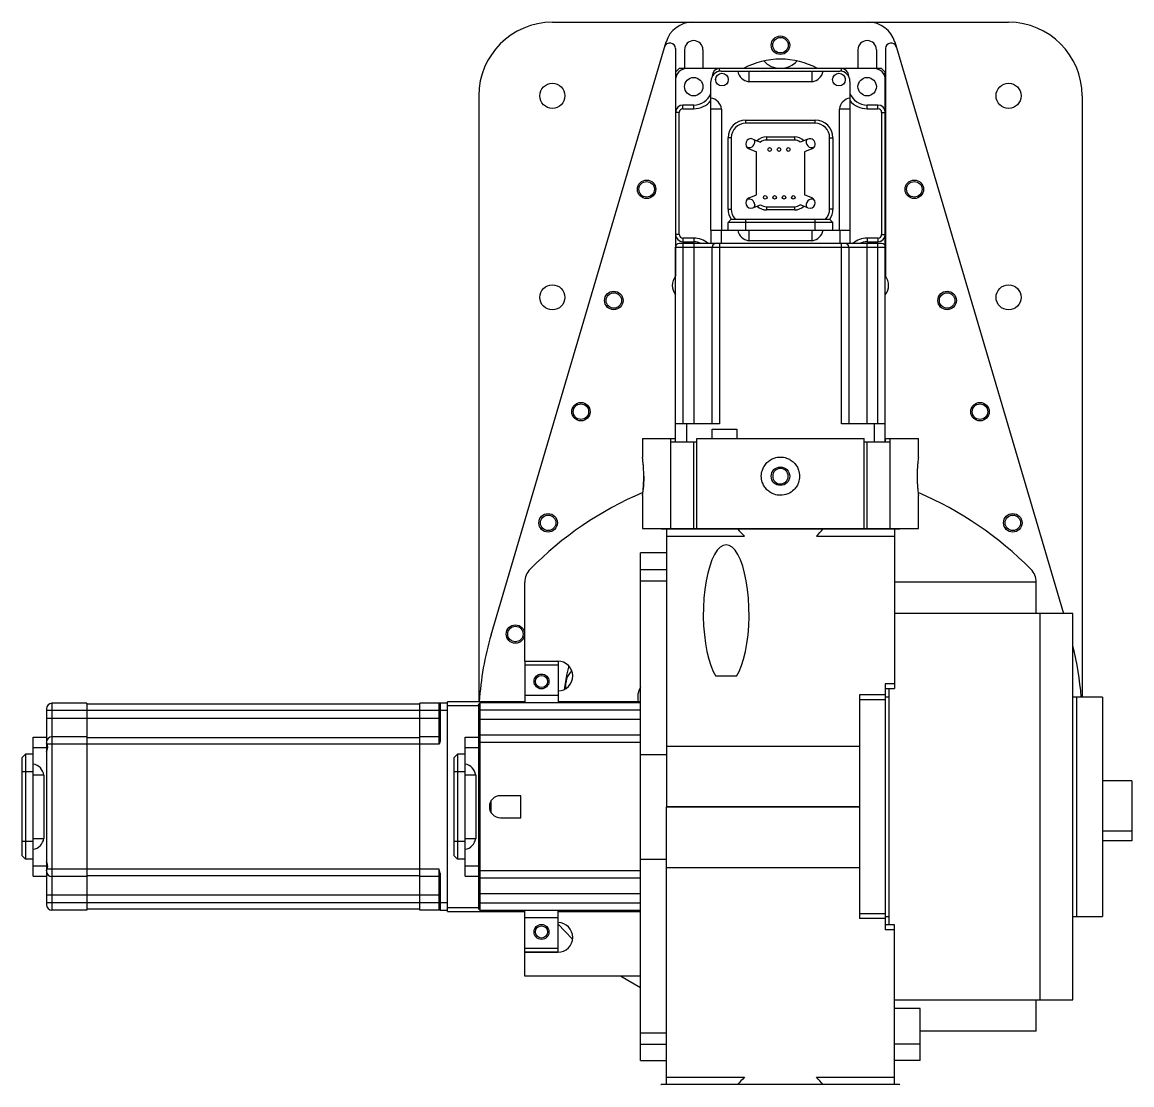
# Model space of a CAD drawing. Header units: millimetres. Extents: x -261 to 41, y -898 to -44.
# Drawn here: x -261 to 40.6, y -333.1 to -44.4 of the extents above; entities that cross this region are included whole.
import ezdxf

# ---------------------------------------------------------------- set-up
doc = ezdxf.new("R2010")
doc.units = ezdxf.units.MM

msp = doc.modelspace()

# ---------------------------------------------------------------- linework, layer by layer
at = {"color": 7, "linetype": 'Continuous', "lineweight": 25}
for p, q in [((-116.9, -44.41), (7.1, -44.41)), ((-133.54, -210.82), (-85.98, -49.78)), ((-23.82, -49.78), (22.04, -205.05)), ((-83.45, -51.58), (-83.45, -113.42)), ((-80.98, -51.92), (-80.98, -56.99)), ((-75.96, -51.92), (-75.96, -56.99)), ((-33.84, -51.92), (-33.84, -56.99)), ((-28.82, -51.92), (-28.82, -56.99)), ((-26.35, -51.58), (-26.35, -113.42)), ((-83.4, -57.99), (-82.4, -56.99)), ((-27.4, -56.99), (-82.4, -56.99)), ((-71.47, -57.73), (-71.47, -56.99)), ((-38.33, -57.73), (-38.33, -56.99)), ((-27.4, -56.99), (-26.4, -57.99)), ((-83.4, -57.99), (-83.4, -105.49)), ((-73.47, -58.99), (-73.47, -59.17)), ((-73.36, -58.99), (-73.47, -58.99)), ((-72.47, -60.37), (-72.47, -59.61)), ((-71, -57.69), (-38.8, -57.69)), ((-63.5, -57.69), (-63.5, -60.57)), ((-46.3, -60.57), (-46.3, -57.69)), ((-37.33, -59.61), (-37.33, -60.37)), ((-36.44, -58.99), (-36.33, -58.99)), ((-36.33, -59.17), (-36.33, -58.99)), ((-26.4, -112.99), (-26.4, -57.99)), ((-73.8, -100.9), (-73.8, -60.49)), ((-46.3, -60.57), (-63.5, -60.57)), ((-36, -60.49), (-36, -104.5)), ((-136.9, -64.41), (-136.9, -229.05)), ((27.1, -64.41), (27.1, -227.75)), ((-82.4, -68.92), (-83.4, -68.92)), ((-82.4, -102.06), (-82.4, -68.92)), ((-81.4, -67.92), (-81.4, -66.92)), ((-78.47, -66.92), (-81.4, -66.92)), ((-81.4, -67.92), (-78.47, -67.92)), ((-78.47, -67.92), (-78.47, -66.92)), ((-70.92, -67.99), (-73.8, -67.99)), ((-70.92, -67.99), (-70.92, -100.9)), ((-38.88, -100.9), (-38.88, -67.99)), ((-36, -67.99), (-38.88, -67.99)), ((-31.33, -67.92), (-31.33, -66.92)), ((-28.4, -66.92), (-31.33, -66.92)), ((-31.33, -67.92), (-28.4, -67.92)), ((-28.4, -67.92), (-28.4, -66.92)), ((-27.4, -68.92), (-27.4, -102.06)), ((-27.4, -68.92), (-26.4, -68.92)), ((-64.35, -71.87), (-64.35, -70.99)), ((-64.35, -70.99), (-45.45, -70.99)), ((-45.45, -71.87), (-64.35, -71.87)), ((-45.45, -71.87), (-45.45, -70.99)), ((-68.27, -75.79), (-69.15, -75.79)), ((-69.15, -95.19), (-69.15, -75.79)), ((-68.27, -75.79), (-68.27, -95.19)), ((-62.37, -76.14), (-60.3, -76.96)), ((-58.71, -75.56), (-58.71, -76.44)), ((-58.71, -75.56), (-51.09, -75.56)), ((-51.09, -76.44), (-58.71, -76.44)), ((-51.09, -75.56), (-51.09, -76.44)), ((-47.43, -76.14), (-49.5, -76.96)), ((-41.53, -95.19), (-41.53, -75.79)), ((-41.53, -75.79), (-40.65, -75.79)), ((-40.65, -75.79), (-40.65, -95.19)), ((-63.43, -78.84), (-61.41, -79.63)), ((-61.41, -91.34), (-61.41, -79.63)), ((-46.37, -78.84), (-48.39, -79.63)), ((-48.39, -79.63), (-48.39, -91.34)), ((-63.43, -92.14), (-61.41, -91.34)), ((-46.37, -92.14), (-48.39, -91.34)), ((-69.15, -95.19), (-68.27, -95.19)), ((-62.37, -94.84), (-60.3, -94.02)), ((-58.71, -94.54), (-58.71, -95.42)), ((-58.71, -94.54), (-51.09, -94.54)), ((-51.09, -95.42), (-58.71, -95.42)), ((-51.09, -94.54), (-51.09, -95.42)), ((-47.43, -94.84), (-49.5, -94.02)), ((-40.65, -95.19), (-41.53, -95.19)), ((-69.15, -98.78), (-68.27, -97.9)), ((-69.15, -100.9), (-69.15, -98.78)), ((-40.65, -98.78), (-69.15, -98.78)), ((-68.27, -97.9), (-41.53, -97.9)), ((-64.35, -100.9), (-64.35, -97.9)), ((-45.45, -100.9), (-45.45, -97.9)), ((-40.65, -98.78), (-41.53, -97.9)), ((-40.65, -100.9), (-40.65, -98.78)), ((-82.4, -102.06), (-83.4, -102.06)), ((-73.8, -100.9), (-36, -100.9)), ((-73.8, -100.9), (-73.8, -104.5)), ((-71, -100.9), (-71, -104.5)), ((-63.5, -100.9), (-63.5, -103.78)), ((-46.3, -103.78), (-46.3, -100.9)), ((-38.8, -100.9), (-38.8, -104.5)), ((-36, -100.9), (-36, -104.5)), ((-27.4, -102.06), (-26.4, -102.06)), ((-83.4, -158.5), (-83.4, -105.5)), ((-83.4, -105.5), (-26.4, -105.5)), ((-27.4, -104.5), (-82.4, -104.5)), ((-78.47, -103.06), (-81.4, -103.06)), ((-81.4, -103.06), (-81.4, -104.06)), ((-81.4, -104.06), (-78.47, -104.06)), ((-81.4, -104.5), (-81.4, -153.5)), ((-78.47, -103.06), (-78.47, -104.06)), ((-78.47, -104.5), (-78.47, -153.5)), ((-73.47, -153.5), (-73.47, -105.5)), ((-71.47, -104.5), (-71.47, -153.5)), ((-46.3, -103.78), (-63.5, -103.78)), ((-38.33, -153.5), (-38.33, -104.5)), ((-36.33, -105.5), (-36.33, -153.5)), ((-36, -102.99), (-36, -102.99)), ((-28.4, -103.06), (-31.33, -103.06)), ((-31.33, -103.06), (-31.33, -104.06)), ((-31.33, -104.06), (-28.4, -104.06)), ((-31.33, -153.5), (-31.33, -104.5)), ((-28.4, -103.06), (-28.4, -104.06)), ((-28.4, -153.5), (-28.4, -104.5)), ((-26.4, -158.5), (-26.4, -105.5)), ((-26.4, -112.99), (-26.4, -112.99)), ((-71.47, -153.5), (-83.4, -153.5)), ((-80.4, -153.5), (-80.4, -158.5)), ((-26.4, -153.5), (-38.33, -153.5)), ((-29.4, -153.5), (-29.4, -158.5)), ((-73.47, -155), (-66.77, -155)), ((-73.47, -157.5), (-73.47, -155)), ((-66.77, -155), (-66.77, -157.5)), ((-92.4, -157.5), (-92.4, -162.55)), ((-92.4, -157.5), (-83.45, -157.5)), ((-84.72, -182), (-84.72, -157.5)), ((-77.64, -158.5), (-84.72, -158.5)), ((-83.45, -158.5), (-83.45, -157.5)), ((-78.47, -182), (-78.47, -158.5)), ((-77.64, -182), (-77.64, -157.5)), ((-77.64, -157.5), (-32.16, -157.5)), ((-32.16, -182), (-32.16, -157.5)), ((-25.08, -158.5), (-32.16, -158.5)), ((-31.33, -182), (-31.33, -158.5)), ((-26.35, -157.5), (-17.4, -157.5)), ((-26.35, -158.5), (-26.35, -157.5)), ((-25.08, -182), (-25.08, -157.5)), ((-17.4, -162.55), (-17.4, -157.5)), ((-92.4, -172.95), (-92.4, -182)), ((-17.4, -182), (-17.4, -172.95)), ((-92.4, -182), (-17.4, -182)), ((-87.3, -182.05), (-22.5, -182.05)), ((-85.9, -182.05), (-85.9, -257.52)), ((-23.9, -182.05), (-23.9, -225.46)), ((-85.9, -184.05), (-64.66, -184.05)), ((-45.14, -184.05), (-23.9, -184.05)), ((-85.9, -188.61), (-92.9, -188.61)), ((-92.9, -326.54), (-92.9, -188.61)), ((-92.9, -193.09), (-85.9, -193.09)), ((-124.4, -218), (-124.4, -196.55)), ((-92.9, -196.2), (-85.9, -196.2)), ((14.6, -196.55), (-23.9, -196.55)), ((14.6, -205.05), (14.6, -196.55)), ((24.6, -205.05), (-23.9, -205.05)), ((15.6, -205.05), (15.6, -310.05)), ((24.6, -310.05), (24.6, -205.05)), ((-124.4, -218), (-115.4, -218)), ((-124.35, -218.05), (-124.35, -229.35)), ((-115.35, -218.05), (-124.35, -218.05)), ((-115.35, -218.05), (-124.35, -218.05)), ((-115.35, -219.05), (-124.35, -219.05)), ((-115.29, -218), (-115.35, -218.21)), ((-115.35, -218.05), (-115.35, -229.35)), ((-66.87, -222.05), (-72.43, -222.05)), ((-23.9, -224.14), (-26.4, -224.14)), ((-26.4, -224.14), (-26.4, -290.96)), ((-26.4, -225.46), (-23.9, -225.46)), ((-25.4, -225.46), (-25.4, -289.64)), ((-124.35, -229.05), (-145.4, -229.05)), ((-145.4, -286.05), (-145.4, -229.05)), ((-125.4, -229.35), (-125.4, -229.05)), ((-115.35, -227.34), (-124.35, -227.34)), ((-92.9, -229.05), (-115.35, -229.05)), ((-33.4, -227.14), (-33.4, -287.96)), ((-26.4, -227.14), (-33.4, -227.14)), ((-33.4, -228.45), (-26.4, -228.45)), ((-25.4, -227.75), (-26.4, -227.75)), ((25.6, -227.75), (24.6, -227.75)), ((32.6, -227.75), (25.6, -227.75)), ((25.6, -227.75), (25.6, -287.34)), ((32.6, -227.75), (32.6, -287.34)), ((-254.4, -230.95), (-254.4, -284.15)), ((-145.4, -231.45), (-254.4, -231.45)), ((-252.9, -229.45), (-252.9, -285.65)), ((-243.4, -229.45), (-252.9, -229.45)), ((-243.4, -229.45), (-243.4, -285.65)), ((-152.9, -229.7), (-243.4, -229.7)), ((-145.4, -229.45), (-152.9, -229.45)), ((-152.9, -285.65), (-152.9, -229.45)), ((-147.65, -240.55), (-147.65, -229.45)), ((-147.4, -229.45), (-147.4, -239.52)), ((-145.4, -230.05), (-137, -230.05)), ((-137, -229.85), (-136.5, -229.35)), ((-137, -229.85), (-137, -285.25)), ((-92.9, -231.35), (-137, -231.35)), ((-136.5, -285.75), (-136.5, -229.35)), ((-92.9, -229.35), (-136.5, -229.35)), ((-147.4, -233.55), (-254.4, -233.55)), ((-92.9, -233.85), (-137, -233.85)), ((-137, -238.6), (-136.5, -238.1)), ((-92.9, -238.1), (-136.5, -238.1)), ((-258, -238.65), (-254.4, -238.65)), ((-258, -276.45), (-258, -238.65)), ((-147.65, -240.55), (-254.27, -240.55)), ((-243.4, -238.55), (-252.9, -238.55)), ((-152.9, -238.8), (-243.4, -238.8)), ((-147.65, -238.55), (-152.9, -238.55)), ((-140.6, -238.65), (-137, -238.65)), ((-140.6, -276.45), (-140.6, -238.65)), ((-92.9, -240.1), (-137, -240.1)), ((-85.9, -241.07), (-33.4, -241.07)), ((-260.12, -243.3), (-261, -244.18)), ((-261, -270.92), (-261, -244.18)), ((-258, -243.3), (-260.12, -243.3)), ((-260.12, -243.3), (-260.12, -271.8)), ((-258, -241.45), (-254.4, -241.45)), ((-142.72, -243.3), (-143.6, -244.18)), ((-143.6, -270.92), (-143.6, -244.18)), ((-140.6, -243.3), (-142.72, -243.3)), ((-142.72, -243.3), (-142.72, -271.8)), ((-140.6, -241.45), (-137, -241.45)), ((-92.9, -243.36), (-85.9, -243.36)), ((-258, -248.1), (-261, -248.1)), ((-255.12, -248.95), (-258, -248.95)), ((-255.12, -248.95), (-255.12, -266.15)), ((-140.6, -248.1), (-143.6, -248.1)), ((-137.72, -248.95), (-140.6, -248.95)), ((-137.72, -248.95), (-137.72, -266.15)), ((40.6, -250.55), (32.6, -250.55)), ((40.6, -250.55), (40.6, -266.85)), ((-133.5, -259.21), (-133.5, -255.89)), ((-125.5, -254.55), (-131, -254.55)), ((-125.5, -260.55), (-125.5, -254.55)), ((-85.9, -257.52), (-33.4, -257.52)), ((-85.9, -333.05), (-85.9, -257.57)), ((-85.9, -257.57), (-33.4, -257.57)), ((-83.4, -257.52), (-83.4, -257.57)), ((-82.4, -257.57), (-82.4, -257.52)), ((-74.91, -257.52), (-74.91, -257.57)), ((-34.89, -257.57), (-34.89, -257.52)), ((-131, -260.55), (-125.5, -260.55)), ((32.6, -264.09), (40.6, -264.09)), ((-258, -267), (-261, -267)), ((-258, -266.15), (-255.12, -266.15)), ((-140.6, -267), (-143.6, -267)), ((-140.6, -266.15), (-137.72, -266.15)), ((40.6, -266.85), (32.6, -266.85)), ((-260.12, -271.8), (-261, -270.92)), ((-142.72, -271.8), (-143.6, -270.92)), ((-258, -271.8), (-260.12, -271.8)), ((-258, -273.65), (-254.4, -273.65)), ((-140.6, -271.8), (-142.72, -271.8)), ((-140.6, -273.65), (-137, -273.65)), ((-92.9, -271.79), (-85.9, -271.79)), ((-85.9, -274.02), (-33.4, -274.02)), ((-258, -276.45), (-254.4, -276.45)), ((-147.65, -274.55), (-254.27, -274.55)), ((-243.4, -276.55), (-252.9, -276.55)), ((-152.9, -276.3), (-243.4, -276.3)), ((-147.65, -276.55), (-152.9, -276.55)), ((-147.4, -275.58), (-147.65, -274.55)), ((-147.65, -285.65), (-147.65, -274.55)), ((-147.4, -275.58), (-147.4, -285.65)), ((-140.6, -276.45), (-137, -276.45)), ((-92.9, -275), (-137, -275)), ((-137, -276.5), (-136.5, -277)), ((-92.9, -277), (-136.5, -277)), ((-147.4, -281.55), (-254.4, -281.55)), ((-92.9, -281.25), (-137, -281.25)), ((-145.4, -283.65), (-254.4, -283.65)), ((-243.4, -285.65), (-252.9, -285.65)), ((-152.9, -285.4), (-243.4, -285.4)), ((-147.65, -285.65), (-152.9, -285.65)), ((-147.4, -285.65), (-145.4, -285.65)), ((-137, -285.05), (-145.4, -285.05)), ((-145.4, -286.05), (-124.35, -286.05)), ((-92.9, -283.75), (-137, -283.75)), ((-137, -285.25), (-136.5, -285.75)), ((-92.9, -285.75), (-136.5, -285.75)), ((-125.4, -286.05), (-125.4, -285.75)), ((-124.35, -297.05), (-124.35, -285.75)), ((-115.35, -297.05), (-115.35, -285.75)), ((-115.35, -286.05), (-92.9, -286.05)), ((-115.35, -287.76), (-124.35, -287.76)), ((-26.4, -286.64), (-33.4, -286.64)), ((-26.4, -287.96), (-33.4, -287.96)), ((-26.4, -287.34), (-25.4, -287.34)), ((24.6, -287.34), (25.6, -287.34)), ((25.6, -287.34), (32.6, -287.34)), ((-23.9, -289.64), (-26.4, -289.64)), ((-23.9, -290.96), (-26.4, -290.96)), ((-23.9, -333.05), (-23.9, -289.64)), ((-124.4, -303.55), (-124.4, -297.1)), ((-124.4, -297.1), (-115.4, -297.1)), ((-115.35, -296.05), (-124.35, -296.05)), ((-115.35, -297.05), (-124.35, -297.05)), ((-115.35, -297.05), (-124.35, -297.05)), ((-92.9, -303.55), (-124.4, -303.55)), ((-23.9, -310.05), (24.6, -310.05)), ((14.6, -318.55), (14.6, -310.05)), ((-16.9, -312.38), (-23.9, -312.38)), ((-16.9, -326.54), (-16.9, -312.38)), ((-92.9, -318.95), (-85.9, -318.95)), ((14.6, -318.55), (-16.9, -318.55)), ((-92.9, -322.06), (-85.9, -322.06)), ((-16.9, -322.06), (-23.9, -322.06)), ((-92.9, -326.54), (-85.9, -326.54)), ((-16.9, -326.54), (-23.9, -326.54)), ((-85.9, -331.05), (-64.66, -331.05)), ((-45.14, -331.05), (-23.9, -331.05)), ((-22.5, -333.05), (-87.3, -333.05))]:
    msp.add_line(p, q, dxfattribs=at)
at = {"color": 7, "linetype": 'Continuous', "lineweight": 25, "flags": 128}
for points in [[(-62.1, -76.25), (-62.01, -76.41), (-61.9, -76.99)], [(-61.9, -93.99), (-62.01, -94.56), (-62.1, -94.73)], [(-66.87, -222.05), (-66.15, -220.78), (-65.5, -219.22), (-64.92, -217.42), (-64.42, -215.4), (-64.02, -213.2), (-63.72, -210.85), (-63.52, -208.4), (-63.43, -205.9), (-63.46, -203.38), (-63.6, -200.89), (-63.84, -198.49), (-64.19, -196.2), (-64.64, -194.07), (-65.17, -192.15), (-65.79, -190.46), (-66.48, -189.03), (-67.22, -187.89), (-68, -187.06), (-68.82, -186.56), (-69.65, -186.39), (-70.48, -186.56), (-71.3, -187.06), (-72.08, -187.89), (-72.83, -189.03), (-73.51, -190.46), (-74.13, -192.15), (-74.66, -194.07), (-75.11, -196.2), (-75.46, -198.49), (-75.7, -200.89), (-75.84, -203.38), (-75.87, -205.9), (-75.78, -208.4), (-75.58, -210.85), (-75.28, -213.2), (-74.88, -215.4), (-74.38, -217.42), (-73.8, -219.22), (-73.15, -220.78), (-72.43, -222.05)], [(-112.41, -219.31), (-112.93, -221.48), (-113.68, -225.72)], [(-111.38, -293.5), (-113.51, -291.4), (-115.35, -289.45)], [(-92.9, -306.71), (-96.41, -304.76), (-98.42, -303.55)]]:
    msp.add_lwpolyline(points, dxfattribs=at)
at = {"color": 7, "linetype": 'Continuous', "lineweight": 25}
for centre, radius in [((-54.9, -50.66), 2.51), ((-54.9, -50.66), 2.1), ((-78.47, -61.92), 2.5), ((-70.8, -59.99), 1.71), ((-39, -59.99), 1.71), ((-31.33, -61.92), 2.5), ((-116.9, -64.41), 3.4), ((7.1, -64.41), 3.4), ((-57.84, -78.99), 0.5), ((-55.3, -78.99), 0.5), ((-52.76, -78.99), 0.5), ((-91.28, -89.8), 2.51), ((-18.52, -89.8), 2.51), ((-91.28, -89.8), 2.1), ((-18.52, -89.8), 2.1), ((-59.02, -91.99), 0.5), ((-56.48, -91.99), 0.5), ((-53.94, -91.99), 0.5), ((-51.4, -91.99), 0.5), ((-116.9, -119.16), 3.4), ((-100.2, -120.01), 2.51), ((-9.6, -120.01), 2.51), ((7.1, -119.16), 3.4), ((-100.2, -120.01), 2.1), ((-9.6, -120.01), 2.1), ((-109.13, -150.22), 2.51), ((-0.67, -150.22), 2.51), ((-109.13, -150.22), 2.1), ((-0.67, -150.22), 2.1), ((-54.9, -167.75), 2.51), ((-118.05, -180.42), 2.51), ((8.25, -180.42), 2.51), ((-118.05, -180.42), 2.1), ((8.25, -180.42), 2.1), ((-126.94, -210.64), 2.51), ((-126.94, -210.64), 2.1), ((-119.85, -223.52), 2.02), ((-119.85, -223.52), 1.65), ((-119.85, -291.57), 2.03), ((-119.85, -291.57), 1.65)]:
    msp.add_circle(centre, radius, dxfattribs=at)
for centre, radius, start, end in [((-116.9, -64.41), 20, 90, 180), ((-78.79, -51.91), 7.5, 90, 163.5468), ((-31.01, -51.91), 7.5, 16.4532, 90), ((7.1, -64.41), 20, 0, 90), ((-84.95, -51.58), 1.5, 0, 163.5468), ((-78.47, -51.92), 2.51, 0, 180), ((-31.33, -51.92), 2.51, 0, 180), ((-24.85, -51.58), 1.5, 16.4532, 180), ((-80.4, -59.99), 3, 90, 180), ((-71.47, -58.99), 2, 90, 180), ((-54.9, -75.49), 21.05, 61.5051, 118.4949), ((-54.9, -50.66), 6.25, 223.2317, 316.7683), ((-38.33, -58.99), 2, 0, 90), ((-29.4, -59.99), 3, 0, 90), ((-71, -60.49), 2.8, 90, 180), ((-63.07, -57.14), 3.46, 189.1519, 262.7806), ((-46.74, -57.14), 3.46, 277.2194, 350.8481), ((-38.8, -60.49), 2.8, 0, 90), ((-78.47, -61.92), 5, 270, 339.0672), ((-78.47, -61.92), 6, 270, 321.1082), ((-74.35, -68.42), 3.46, 7.2194, 80.8481), ((-35.45, -68.42), 3.46, 99.1519, 172.7806), ((-31.33, -61.92), 5, 200.9328, 270), ((-31.33, -61.92), 6, 218.8918, 270), ((-81.4, -68.92), 2, 90, 180), ((-81.4, -68.92), 1, 90, 180), ((-28.4, -68.92), 2, 0, 90), ((-28.4, -68.92), 1, 0, 90), ((-64.35, -75.79), 4.8, 90, 180), ((-64.35, -75.79), 3.92, 90, 180), ((-45.45, -75.79), 4.8, 360, 90), ((-45.45, -75.79), 3.92, 0, 90), ((-62.9, -77.49), 1.45, 68.5057, 248.5057), ((-63.4, -76.99), 1.5, 242.7723, 360), ((-58.71, -79.14), 3.58, 90, 134.633), ((-58.71, -79.14), 2.7, 90, 126.0236), ((-51.09, -79.14), 3.58, 45.367, 90), ((-51.09, -79.14), 2.7, 53.9764, 90), ((-46.4, -76.99), 1.5, 150.357, 297.2277), ((-46.9, -77.49), 1.45, 291.4943, 111.4943), ((-62.9, -93.49), 1.45, 111.4943, 291.4943), ((-63.4, -93.99), 1.5, 0, 117.2277), ((-46.4, -93.99), 1.5, 62.7723, 209.643), ((-46.9, -93.49), 1.45, 248.5057, 68.5057), ((-64.35, -95.19), 4.8, 180, 214.7563), ((-64.35, -95.19), 3.92, 180, 223.775), ((-58.71, -91.84), 3.58, 225.367, 270), ((-58.71, -91.84), 2.7, 233.9764, 270), ((-51.09, -91.84), 2.7, 270, 306.0236), ((-51.09, -91.84), 3.58, 270, 314.633), ((-45.45, -95.19), 3.92, 316.225, 0), ((-45.45, -95.19), 4.8, 325.2432, 360), ((-81.4, -102.06), 2, 180, 270), ((-81.4, -102.06), 1, 180, 270), ((-63.07, -100.35), 3.46, 189.1519, 262.7806), ((-46.74, -100.35), 3.46, 277.2194, 350.8481), ((-28.4, -102.06), 1, 270, 0), ((-28.4, -102.06), 2, 270, 0), ((-82.4, -105.5), 1, 90, 180), ((-78.47, -109.06), 6, 49.4642, 90), ((-78.47, -109.06), 5, 65.7832, 90), ((-72.47, -105.5), 1, 90, 180), ((-37.33, -105.5), 1, 360, 90), ((-31.33, -109.06), 6, 90, 130.5358), ((-31.33, -109.06), 5, 90, 114.2168), ((-27.4, -105.5), 1, 0, 90), ((-80.31, -115.9), 4, 141.6275, 219.5113), ((-29.49, -115.9), 4, 320.4873, 38.3725), ((-54.9, -260.09), 95.54, 113.0711, 135.4288), ((-54.9, -260.09), 95.54, 44.5712, 66.9143), ((-87.3, -181.95), 0.1, 210, 270), ((-45.43, -163.95), 27.82, 220.5973, 226.2726), ((-64.37, -163.95), 27.82, 313.7274, 319.4027), ((-22.5, -181.95), 0.1, 270, 330), ((-119.4, -196.55), 5, 135.4288, 180), ((9.6, -196.55), 5, 0, 44.5712), ((-54.9, -234.05), 82, 163.5468, 176.5042), ((-54.9, -234.05), 82, 4.4035, 14.1844), ((-115.4, -222.05), 4.05, 270.7074, 90), ((-106.87, -224.88), 6.47, 137.6135, 185.5992), ((-88.09, -227.9), 5.61, 149.0852, 191.8283), ((-252.9, -230.95), 1.5, 90, 180), ((-252.9, -240.05), 1.5, 90, 180), ((-147.65, -238.3), 0.25, 270, 360), ((-258.55, -249.38), 3.46, 7.2194, 80.8481), ((-141.15, -249.38), 3.46, 7.2194, 80.8481), ((-131, -257.55), 3, 90, 270), ((-258.55, -265.71), 3.46, 279.1519, 352.7806), ((-141.15, -265.71), 3.46, 279.1519, 352.7806), ((-252.9, -275.05), 1.5, 180, 270), ((-147.65, -276.8), 0.25, 0, 90), ((-252.9, -284.15), 1.5, 180, 270), ((-115.4, -293.05), 4.05, 270, 89.2926), ((-45.43, -351.15), 27.82, 133.7274, 139.4027), ((-64.37, -351.15), 27.82, 40.5973, 46.2726), ((-87.3, -333.15), 0.1, 90, 150), ((-22.5, -333.15), 0.1, 30, 90)]:
    msp.add_arc(centre, radius, start, end, dxfattribs=at)
for points, knots in [([(-92.04, -167.75), (-92.05, -167.18), (-92.07, -166.24), (-92.14, -165), (-92.22, -164.04), (-92.3, -163.27), (-92.36, -162.73), (-92.42, -162.46), (-92.4, -162.55), (-92.4, -162.55)], [0, 0, 0, 0, 0.209127, 0.344462, 0.500062, 0.656418, 0.791922, 0.999638, 1, 1, 1, 1]), ([(-49.7, -167.75), (-49.75, -167.18), (-49.84, -166.24), (-50.44, -165), (-51.19, -164.03), (-52.16, -163.28), (-53.39, -162.71), (-54.9, -162.45), (-56.41, -162.7), (-57.65, -163.28), (-58.61, -164.03), (-59.37, -165), (-59.94, -166.24), (-60.19, -167.75), (-59.95, -169.25), (-59.37, -170.49), (-58.62, -171.46), (-57.65, -172.21), (-56.41, -172.79), (-54.8, -173.06), (-52.86, -172.68), (-51.35, -171.67), (-50.44, -170.5), (-49.84, -169.27), (-49.75, -168.32), (-49.7, -167.75)], [0, 0, 0, 0, 0.052303, 0.086151, 0.125067, 0.164172, 0.198061, 0.250012, 0.302214, 0.336092, 0.375094, 0.414238, 0.448158, 0.500142, 0.552046, 0.585954, 0.625104, 0.664072, 0.697935, 0.750166, 0.812434, 0.874827, 0.913606, 0.947425, 1, 1, 1, 1]), ([(-17.4, -162.55), (-17.41, -162.6), (-17.43, -162.69), (-17.5, -163.28), (-17.58, -164.03), (-17.66, -165), (-17.73, -166.24), (-17.78, -167.75), (-17.73, -169.25), (-17.66, -170.49), (-17.58, -171.46), (-17.5, -172.22), (-17.44, -172.76), (-17.38, -173.06), (-17.4, -172.95), (-17.4, -172.95)], [0, 0, 0, 0, 0.10418, 0.171909, 0.24988, 0.328137, 0.395949, 0.499874, 0.603639, 0.671427, 0.749695, 0.827599, 0.895298, 0.999716, 1, 1, 1, 1]), ([(-57, -167.75), (-56.97, -167.47), (-56.9, -166.93), (-56.42, -166.22), (-55.73, -165.76), (-54.9, -165.59), (-54.08, -165.76), (-53.38, -166.22), (-52.91, -166.92), (-52.74, -167.75), (-52.91, -168.57), (-53.37, -169.27), (-54.08, -169.73), (-54.9, -169.91), (-55.72, -169.74), (-56.42, -169.27), (-56.9, -168.57), (-56.97, -168.02), (-57, -167.75)], [0, 0, 0, 0, 0.062493, 0.125014, 0.187493, 0.249919, 0.312395, 0.374936, 0.437471, 0.499942, 0.562372, 0.624852, 0.687371, 0.749852, 0.812333, 0.874882, 0.93747, 1, 1, 1, 1]), ([(-92.4, -172.95), (-92.39, -172.87), (-92.36, -172.72), (-92.23, -171.66), (-92.14, -170.51), (-92.07, -169.27), (-92.05, -168.32), (-92.04, -167.75)], [0, 0, 0, 0, 0.248812, 0.498692, 0.653997, 0.789439, 1, 1, 1, 1]), ([(-92.04, -167.75), (-92.05, -168.31), (-92.07, -169.25), (-92.14, -170.48), (-92.19, -171.06), (-92.21, -171.37)], [0, 0, 0, 0, 0.422265, 0.698288, 1, 1, 1, 1]), ([(-254.27, -240.55), (-254.31, -240.45), (-254.36, -240.3), (-254.4, -240.19), (-254.4, -240.16), (-254.4, -240.15)], [0, 0, 0, 0, 0.488654, 0.741083, 1, 1, 1, 1]), ([(-254.4, -242.61), (-254.39, -242.58), (-254.38, -242.51), (-254.3, -242.31), (-254.19, -242.06), (-254.09, -241.77), (-254.06, -241.44), (-254.08, -241.1), (-254.16, -240.8), (-254.23, -240.63), (-254.27, -240.55)], [0, 0, 0, 0, 0.114741, 0.249783, 0.37534, 0.500169, 0.626578, 0.749579, 0.870912, 1, 1, 1, 1]), ([(-147.4, -239.52), (-147.42, -239.69), (-147.46, -240.05), (-147.59, -240.38), (-147.65, -240.55)], [0, 0, 0, 0, 0.498579, 1, 1, 1, 1]), ([(-254.27, -274.55), (-254.23, -274.47), (-254.17, -274.3), (-254.08, -274), (-254.06, -273.66), (-254.09, -273.33), (-254.19, -273.04), (-254.29, -272.79), (-254.38, -272.59), (-254.39, -272.52), (-254.4, -272.49)], [0, 0, 0, 0, 0.125484, 0.24992, 0.37295, 0.499368, 0.624334, 0.750022, 0.880474, 1, 1, 1, 1]), ([(-254.4, -274.94), (-254.4, -274.93), (-254.4, -274.91), (-254.36, -274.8), (-254.31, -274.65), (-254.27, -274.55)], [0, 0, 0, 0, 0.258917, 0.511346, 1, 1, 1, 1]), ([(-147.4, -285.65), (-147.42, -285.65), (-147.46, -285.65), (-147.59, -285.65), (-147.65, -285.65)], [0, 0, 0, 0, 0.498579, 1, 1, 1, 1])]:
    msp.add_open_spline(points, degree=3, knots=knots, dxfattribs=at)

doc.saveas('drawing.dxf')
